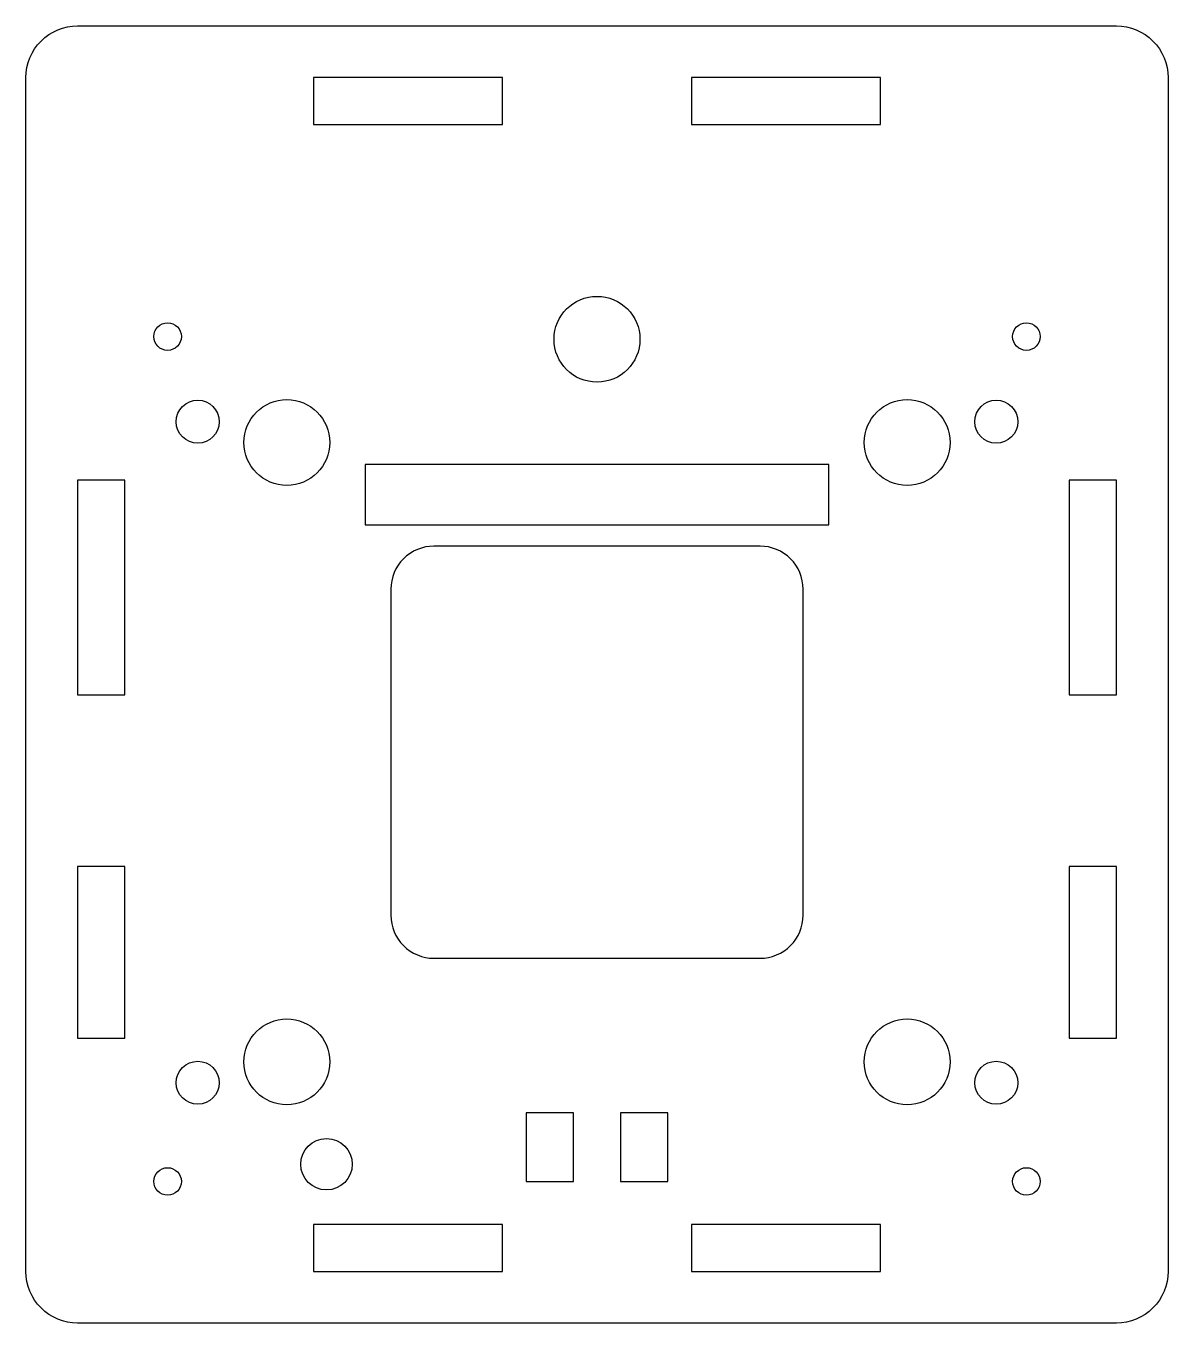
# Model space of a CAD drawing. Header units: millimetres. Extents: x -66 to 66, y -67 to 85.
import ezdxf

# ---------------------------------------------------------------- set-up
doc = ezdxf.new("R2010")
doc.units = ezdxf.units.MM
doc.layers.get('0').update_dxf_attribs({"linetype": 'CONTINUOUS'})

msp = doc.modelspace()

# ---------------------------------------------------------------- linework, layer by layer
for points in [[(-60.5, -66.5, -0.414214), (-66.5, -60.5), (-66.5, 78.6, -0.414214), (-60.5, 84.6), (60.5, 84.6, -0.414214), (66.5, 78.6), (66.5, -60.5, -0.414214), (60.5, -66.5)], [(19, 24), (-19, 24, 0.414214), (-24, 19), (-24, -19, 0.414214), (-19, -24), (19, -24, 0.414214), (24, -19), (24, 19, 0.414214)]]:
    msp.add_lwpolyline(points, format="xyb", close=True)
for points in [[(-33, 73.1), (-11, 73.1), (-11, 78.6), (-33, 78.6)], [(11, 78.6), (11, 73.1), (33, 73.1), (33, 78.6)], [(27, 26.5), (27, 33.5), (-27, 33.5), (-27, 26.5)], [(-60.5, 31.7), (-60.5, 6.7), (-55, 6.7), (-55, 31.7)], [(55, 31.7), (55, 6.7), (60.5, 6.7), (60.5, 31.7)], [(-55, -13.3), (-60.5, -13.3), (-60.5, -33.3), (-55, -33.3)], [(60.5, -13.3), (55, -13.3), (55, -33.3), (60.5, -33.3)], [(-8.25, -50), (-2.75, -50), (-2.75, -42), (-8.25, -42)], [(2.75, -50), (8.25, -50), (8.25, -42), (2.75, -42)], [(-33, -60.5), (-11, -60.5), (-11, -55), (-33, -55)], [(11, -55), (11, -60.5), (33, -60.5), (33, -55)]]:
    msp.add_lwpolyline(points, close=True)
for centre, radius in [((0, 48.1), 5), ((-50, 48.41), 1.6), ((50, 48.41), 1.6), ((-46.5, 38.5), 2.5), ((-36.12, 36.08), 5), ((36.12, 36.08), 5), ((46.5, 38.5), 2.5), ((-36.12, -36.08), 5), ((36.12, -36.08), 5), ((-46.5, -38.5), 2.5), ((46.5, -38.5), 2.5), ((-31.5, -48), 3), ((-50, -50), 1.6), ((50, -50), 1.6)]:
    msp.add_circle(centre, radius)

doc.saveas('drawing.dxf')
